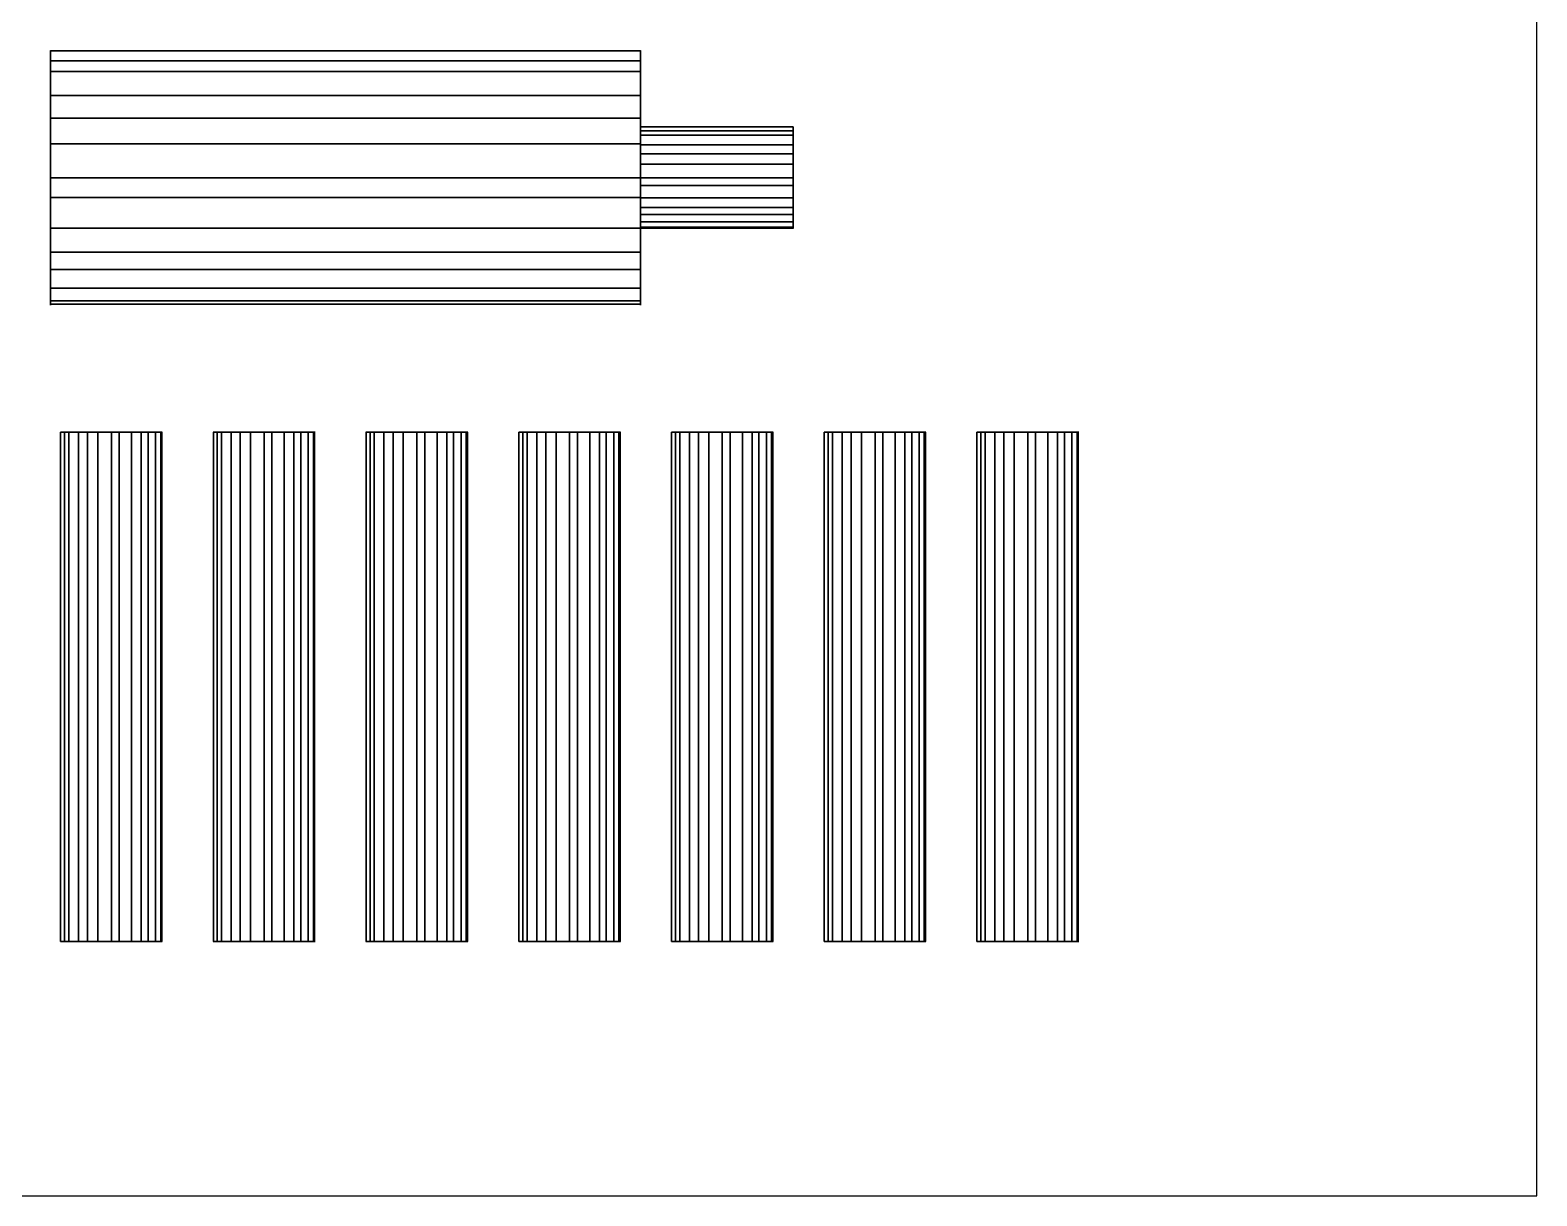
# Model space of a CAD drawing. Header units: millimetres. Extents: x 0 to 25, y -20 to 0.
# Drawn here: x 10.2 to 25, y -20 to -8.55 of the extents above; entities that cross this region are included whole.
import ezdxf

# ---------------------------------------------------------------- set-up
doc = ezdxf.new("R2010")
doc.units = ezdxf.units.MM

msp = doc.modelspace()

# ---------------------------------------------------------------- linework, layer by layer
at = {"extrusion": (-1, 2e-16, -2e-16)}
for centre, radius in [((10, 1.25, -10.403), 1.25), ((10, 1.25, -16.197), 1.25), ((10, 1.25, -16.197), 0.5), ((10, 1.25, -17.697), 0.5)]:
    msp.add_circle(centre, radius, dxfattribs=at)
at = {"extrusion": (0, -1, -2e-16)}
for centre in [(11, 0.5, 12.5), (12.5, 0.5, 12.5), (14, 0.5, 12.5), (15.5, 0.5, 12.5), (17, 0.5, 12.5), (18.5, 0.5, 12.5), (20, 0.5, 12.5), (11, 0.5, 17.5), (12.5, 0.5, 17.5), (14, 0.5, 17.5), (15.5, 0.5, 17.5), (17, 0.5, 17.5), (18.5, 0.5, 17.5), (20, 0.5, 17.5)]:
    msp.add_circle(centre, 0.5, dxfattribs=at)
for points in [[(25, -20), (25, 0), (0, 0), (0, -20)], [(10.403, -10, 2.5), (10.403, -8.75, 1.25), (10.403, -10), (10.403, -11.25, 1.25)], [(10.403, -10, 2.5), (10.403, -8.75, 1.25), (10.403, -8.787, 1.552), (10.403, -9.698, 2.463)], [(10.403, -9.698, 2.463), (10.403, -10, 2.5), (10.403, -8.75, 1.25), (10.403, -8.787, 1.552)], [(10.403, -9.698, 0.037), (10.403, -8.787, 0.948), (10.403, -8.75, 1.25), (10.403, -10)], [(10.403, -8.787, 0.948), (10.403, -8.75, 1.25), (10.403, -10), (10.403, -9.698, 0.037)], [(10.403, -8.85, 0.76), (10.403, -8.753, 1.343), (16.197, -8.753, 1.343), (16.197, -8.85, 0.76)], [(10.403, -8.753, 1.343), (10.403, -8.955, 1.936), (16.197, -8.955, 1.936), (16.197, -8.753, 1.343)], [(10.403, -9.698, 2.463), (10.403, -8.787, 1.552), (10.403, -9.011, 2.014), (10.403, -9.236, 2.239)], [(10.403, -9.236, 0.261), (10.403, -9.011, 0.486), (10.403, -8.787, 0.948), (10.403, -9.698, 0.037)], [(10.403, -9.192, 0.297), (10.403, -8.85, 0.76), (16.197, -8.85, 0.76), (16.197, -9.192, 0.297)], [(16.197, -10, 2.5), (16.197, -8.75, 1.25), (16.197, -10), (16.197, -11.25, 1.25)], [(16.197, -10, 2.5), (16.197, -8.75, 1.25), (16.197, -8.787, 1.552), (16.197, -9.698, 2.463)], [(16.197, -9.698, 2.463), (16.197, -10, 2.5), (16.197, -8.75, 1.25), (16.197, -8.787, 1.552)], [(16.197, -9.698, 0.037), (16.197, -8.787, 0.948), (16.197, -8.75, 1.25), (16.197, -10)], [(16.197, -8.787, 0.948), (16.197, -8.75, 1.25), (16.197, -10), (16.197, -9.698, 0.037)], [(16.197, -9.698, 2.463), (16.197, -8.787, 1.552), (16.197, -9.011, 2.014), (16.197, -9.236, 2.239)], [(16.197, -9.236, 0.261), (16.197, -9.011, 0.486), (16.197, -8.787, 0.948), (16.197, -9.698, 0.037)], [(10.403, -8.955, 1.936), (10.403, -9.415, 2.355), (16.197, -9.415, 2.355), (16.197, -8.955, 1.936)], [(10.403, -9.668, 0.045), (10.403, -9.192, 0.297), (16.197, -9.192, 0.297), (16.197, -9.668, 0.045)], [(10.403, -9.415, 2.355), (10.403, -10, 2.5), (16.197, -10, 2.5), (16.197, -9.415, 2.355)], [(16.197, -10, 1.75), (16.197, -9.5, 1.25), (16.197, -10, 0.75), (16.197, -10.5, 1.25)], [(16.197, -10, 1.75), (16.197, -9.5, 1.25), (16.197, -9.515, 1.371), (16.197, -9.879, 1.735)], [(16.197, -9.879, 1.735), (16.197, -10, 1.75), (16.197, -9.5, 1.25), (16.197, -9.515, 1.371)], [(16.197, -9.879, 0.765), (16.197, -9.515, 1.129), (16.197, -9.5, 1.25), (16.197, -10, 0.75)], [(16.197, -9.515, 1.129), (16.197, -9.5, 1.25), (16.197, -10, 0.75), (16.197, -9.879, 0.765)], [(16.197, -9.54, 1.054), (16.197, -9.501, 1.287), (17.697, -9.501, 1.287), (17.697, -9.54, 1.054)], [(16.197, -9.501, 1.287), (16.197, -9.582, 1.524), (17.697, -9.582, 1.524), (17.697, -9.501, 1.287)], [(16.197, -9.879, 1.735), (16.197, -9.515, 1.371), (16.197, -9.604, 1.556), (16.197, -9.694, 1.646)], [(16.197, -9.694, 0.854), (16.197, -9.604, 0.944), (16.197, -9.515, 1.129), (16.197, -9.879, 0.765)], [(16.197, -9.677, 0.869), (16.197, -9.54, 1.054), (17.697, -9.54, 1.054), (17.697, -9.677, 0.869)], [(16.197, -9.582, 1.524), (16.197, -9.766, 1.692), (17.697, -9.766, 1.692), (17.697, -9.582, 1.524)], [(17.697, -10, 1.75), (17.697, -9.5, 1.25), (17.697, -10, 0.75), (17.697, -10.5, 1.25)], [(17.697, -10, 1.75), (17.697, -9.5, 1.25), (17.697, -9.515, 1.371), (17.697, -9.879, 1.735)], [(17.697, -9.879, 1.735), (17.697, -10, 1.75), (17.697, -9.5, 1.25), (17.697, -9.515, 1.371)], [(17.697, -9.879, 0.765), (17.697, -9.515, 1.129), (17.697, -9.5, 1.25), (17.697, -10, 0.75)], [(17.697, -9.515, 1.129), (17.697, -9.5, 1.25), (17.697, -10, 0.75), (17.697, -9.879, 0.765)], [(17.697, -9.879, 1.735), (17.697, -9.515, 1.371), (17.697, -9.604, 1.556), (17.697, -9.694, 1.646)], [(17.697, -9.694, 0.854), (17.697, -9.604, 0.944), (17.697, -9.515, 1.129), (17.697, -9.879, 0.765)], [(10.403, -10.193, 0.015), (10.403, -9.668, 0.045), (16.197, -9.668, 0.045), (16.197, -10.193, 0.015)], [(16.197, -9.867, 0.768), (16.197, -9.677, 0.869), (17.697, -9.677, 0.869), (17.697, -9.867, 0.768)], [(16.197, -9.766, 1.692), (16.197, -10, 1.75), (17.697, -10, 1.75), (17.697, -9.766, 1.692)], [(16.197, -10.077, 0.756), (16.197, -9.867, 0.768), (17.697, -9.867, 0.768), (17.697, -10.077, 0.756)], [(10.403, -10.494, 2.398), (16.197, -10.494, 2.398), (16.197, -10, 2.5), (10.403, -10, 2.5)], [(10.403, -11.213, 0.948), (10.403, -10.302, 0.037), (10.403, -10), (10.403, -11.25, 1.25)], [(10.403, -10.302, 0.037), (10.403, -10), (10.403, -11.25, 1.25), (10.403, -11.213, 0.948)], [(10.403, -11.25, 1.25), (10.403, -10, 2.5), (10.403, -10.302, 2.463), (10.403, -11.213, 1.552)], [(10.403, -11.213, 1.552), (10.403, -11.25, 1.25), (10.403, -10, 2.5), (10.403, -10.302, 2.463)], [(16.197, -10.198, 1.709), (17.697, -10.198, 1.709), (17.697, -10, 1.75), (16.197, -10, 1.75)], [(16.197, -10.485, 1.129), (16.197, -10.121, 0.765), (16.197, -10, 0.75), (16.197, -10.5, 1.25)], [(16.197, -10.121, 0.765), (16.197, -10, 0.75), (16.197, -10.5, 1.25), (16.197, -10.485, 1.129)], [(16.197, -10.5, 1.25), (16.197, -10, 1.75), (16.197, -10.121, 1.735), (16.197, -10.485, 1.371)], [(16.197, -10.485, 1.371), (16.197, -10.5, 1.25), (16.197, -10, 1.75), (16.197, -10.121, 1.735)], [(16.197, -11.213, 0.948), (16.197, -10.302, 0.037), (16.197, -10), (16.197, -11.25, 1.25)], [(16.197, -10.302, 0.037), (16.197, -10), (16.197, -11.25, 1.25), (16.197, -11.213, 0.948)], [(16.197, -11.25, 1.25), (16.197, -10, 2.5), (16.197, -10.302, 2.463), (16.197, -11.213, 1.552)], [(16.197, -11.213, 1.552), (16.197, -11.25, 1.25), (16.197, -10, 2.5), (16.197, -10.302, 2.463)], [(17.697, -10.485, 1.129), (17.697, -10.121, 0.765), (17.697, -10, 0.75), (17.697, -10.5, 1.25)], [(17.697, -10.121, 0.765), (17.697, -10, 0.75), (17.697, -10.5, 1.25), (17.697, -10.485, 1.129)], [(17.697, -10.5, 1.25), (17.697, -10, 1.75), (17.697, -10.121, 1.735), (17.697, -10.485, 1.371)], [(17.697, -10.485, 1.371), (17.697, -10.5, 1.25), (17.697, -10, 1.75), (17.697, -10.121, 1.735)], [(10.403, -10.732, 0.237), (10.403, -10.193, 0.015), (16.197, -10.193, 0.015), (16.197, -10.732, 0.237)], [(16.197, -10.293, 0.845), (16.197, -10.077, 0.756), (17.697, -10.077, 0.756), (17.697, -10.293, 0.845)], [(16.197, -10.396, 0.944), (16.197, -10.306, 0.854), (16.197, -10.121, 0.765), (16.197, -10.485, 1.129)], [(16.197, -10.485, 1.371), (16.197, -10.121, 1.735), (16.197, -10.306, 1.646), (16.197, -10.396, 1.556)], [(16.197, -10.36, 1.597), (17.697, -10.36, 1.597), (17.697, -10.198, 1.709), (16.197, -10.198, 1.709)], [(17.697, -10.396, 0.944), (17.697, -10.306, 0.854), (17.697, -10.121, 0.765), (17.697, -10.485, 1.129)], [(17.697, -10.485, 1.371), (17.697, -10.121, 1.735), (17.697, -10.306, 1.646), (17.697, -10.396, 1.556)], [(10.403, -10.989, 0.486), (10.403, -10.764, 0.261), (10.403, -10.302, 0.037), (10.403, -11.213, 0.948)], [(10.403, -11.213, 1.552), (10.403, -10.302, 2.463), (10.403, -10.764, 2.239), (10.403, -10.989, 2.014)], [(16.197, -10.434, 1.002), (16.197, -10.293, 0.845), (17.697, -10.293, 0.845), (17.697, -10.434, 1.002)], [(16.197, -10.989, 0.486), (16.197, -10.764, 0.261), (16.197, -10.302, 0.037), (16.197, -11.213, 0.948)], [(16.197, -11.213, 1.552), (16.197, -10.302, 2.463), (16.197, -10.764, 2.239), (16.197, -10.989, 2.014)], [(10.403, -10.9, 2.117), (16.197, -10.9, 2.117), (16.197, -10.494, 2.398), (10.403, -10.494, 2.398)], [(16.197, -10.36, 1.597), (16.197, -10.484, 1.377), (17.697, -10.484, 1.377), (17.697, -10.36, 1.597)], [(16.197, -10.496, 1.191), (16.197, -10.434, 1.002), (17.697, -10.434, 1.002), (17.697, -10.496, 1.191)], [(16.197, -10.484, 1.377), (16.197, -10.496, 1.191), (17.697, -10.496, 1.191), (17.697, -10.484, 1.377)], [(10.403, -11.086, 0.631), (10.403, -10.732, 0.237), (16.197, -10.732, 0.237), (16.197, -11.086, 0.631)], [(10.403, -10.9, 2.117), (10.403, -11.209, 1.568), (16.197, -11.209, 1.568), (16.197, -10.9, 2.117)], [(10.403, -11.241, 1.101), (10.403, -11.086, 0.631), (16.197, -11.086, 0.631), (16.197, -11.241, 1.101)], [(10.403, -11.209, 1.568), (10.403, -11.241, 1.101), (16.197, -11.241, 1.101), (16.197, -11.209, 1.568)], [(11, -12.5, 1), (10.5, -12.5, 0.5), (11, -12.5), (11.5, -12.5, 0.5)], [(11, -12.5, 1), (10.5, -12.5, 0.5), (10.515, -12.5, 0.621), (10.879, -12.5, 0.985)], [(10.879, -12.5, 0.985), (11, -12.5, 1), (10.5, -12.5, 0.5), (10.515, -12.5, 0.621)], [(10.879, -12.5, 0.015), (10.515, -12.5, 0.379), (10.5, -12.5, 0.5), (11, -12.5)], [(10.515, -12.5, 0.379), (10.5, -12.5, 0.5), (11, -12.5), (10.879, -12.5, 0.015)], [(10.54, -17.5, 0.304), (10.501, -17.5, 0.537), (10.501, -12.5, 0.537), (10.54, -12.5, 0.304)], [(10.501, -17.5, 0.537), (10.582, -17.5, 0.774), (10.582, -12.5, 0.774), (10.501, -12.5, 0.537)], [(10.879, -12.5, 0.985), (10.515, -12.5, 0.621), (10.604, -12.5, 0.806), (10.694, -12.5, 0.896)], [(10.694, -12.5, 0.104), (10.604, -12.5, 0.194), (10.515, -12.5, 0.379), (10.879, -12.5, 0.015)], [(10.677, -17.5, 0.119), (10.54, -17.5, 0.304), (10.54, -12.5, 0.304), (10.677, -12.5, 0.119)], [(10.582, -17.5, 0.774), (10.766, -17.5, 0.942), (10.766, -12.5, 0.942), (10.582, -12.5, 0.774)], [(10.867, -17.5, 0.018), (10.677, -17.5, 0.119), (10.677, -12.5, 0.119), (10.867, -12.5, 0.018)], [(10.766, -17.5, 0.942), (11, -17.5, 1), (11, -12.5, 1), (10.766, -12.5, 0.942)], [(11.077, -17.5, 0.006), (10.867, -17.5, 0.018), (10.867, -12.5, 0.018), (11.077, -12.5, 0.006)], [(11.198, -17.5, 0.959), (11.198, -12.5, 0.959), (11, -12.5, 1), (11, -17.5, 1)], [(11.485, -12.5, 0.379), (11.121, -12.5, 0.015), (11, -12.5), (11.5, -12.5, 0.5)], [(11.121, -12.5, 0.015), (11, -12.5), (11.5, -12.5, 0.5), (11.485, -12.5, 0.379)], [(11.5, -12.5, 0.5), (11, -12.5, 1), (11.121, -12.5, 0.985), (11.485, -12.5, 0.621)], [(11.485, -12.5, 0.621), (11.5, -12.5, 0.5), (11, -12.5, 1), (11.121, -12.5, 0.985)], [(11.293, -17.5, 0.095), (11.077, -17.5, 0.006), (11.077, -12.5, 0.006), (11.293, -12.5, 0.095)], [(11.396, -12.5, 0.194), (11.306, -12.5, 0.104), (11.121, -12.5, 0.015), (11.485, -12.5, 0.379)], [(11.485, -12.5, 0.621), (11.121, -12.5, 0.985), (11.306, -12.5, 0.896), (11.396, -12.5, 0.806)], [(11.36, -17.5, 0.847), (11.36, -12.5, 0.847), (11.198, -12.5, 0.959), (11.198, -17.5, 0.959)], [(11.434, -17.5, 0.252), (11.293, -17.5, 0.095), (11.293, -12.5, 0.095), (11.434, -12.5, 0.252)], [(11.36, -17.5, 0.847), (11.484, -17.5, 0.627), (11.484, -12.5, 0.627), (11.36, -12.5, 0.847)], [(11.496, -17.5, 0.441), (11.434, -17.5, 0.252), (11.434, -12.5, 0.252), (11.496, -12.5, 0.441)], [(11.484, -17.5, 0.627), (11.496, -17.5, 0.441), (11.496, -12.5, 0.441), (11.484, -12.5, 0.627)], [(12.5, -12.5, 1), (12, -12.5, 0.5), (12.5, -12.5), (13, -12.5, 0.5)], [(12.5, -12.5, 1), (12, -12.5, 0.5), (12.015, -12.5, 0.621), (12.379, -12.5, 0.985)], [(12.379, -12.5, 0.985), (12.5, -12.5, 1), (12, -12.5, 0.5), (12.015, -12.5, 0.621)], [(12.379, -12.5, 0.015), (12.015, -12.5, 0.379), (12, -12.5, 0.5), (12.5, -12.5)], [(12.015, -12.5, 0.379), (12, -12.5, 0.5), (12.5, -12.5), (12.379, -12.5, 0.015)], [(12.04, -17.5, 0.304), (12.001, -17.5, 0.537), (12.001, -12.5, 0.537), (12.04, -12.5, 0.304)], [(12.001, -17.5, 0.537), (12.082, -17.5, 0.774), (12.082, -12.5, 0.774), (12.001, -12.5, 0.537)], [(12.379, -12.5, 0.985), (12.015, -12.5, 0.621), (12.104, -12.5, 0.806), (12.194, -12.5, 0.896)], [(12.194, -12.5, 0.104), (12.104, -12.5, 0.194), (12.015, -12.5, 0.379), (12.379, -12.5, 0.015)], [(12.177, -17.5, 0.119), (12.04, -17.5, 0.304), (12.04, -12.5, 0.304), (12.177, -12.5, 0.119)], [(12.082, -17.5, 0.774), (12.266, -17.5, 0.942), (12.266, -12.5, 0.942), (12.082, -12.5, 0.774)], [(12.367, -17.5, 0.018), (12.177, -17.5, 0.119), (12.177, -12.5, 0.119), (12.367, -12.5, 0.018)], [(12.266, -17.5, 0.942), (12.5, -17.5, 1), (12.5, -12.5, 1), (12.266, -12.5, 0.942)], [(12.577, -17.5, 0.006), (12.367, -17.5, 0.018), (12.367, -12.5, 0.018), (12.577, -12.5, 0.006)], [(12.698, -17.5, 0.959), (12.698, -12.5, 0.959), (12.5, -12.5, 1), (12.5, -17.5, 1)], [(12.985, -12.5, 0.379), (12.621, -12.5, 0.015), (12.5, -12.5), (13, -12.5, 0.5)], [(12.621, -12.5, 0.015), (12.5, -12.5), (13, -12.5, 0.5), (12.985, -12.5, 0.379)], [(13, -12.5, 0.5), (12.5, -12.5, 1), (12.621, -12.5, 0.985), (12.985, -12.5, 0.621)], [(12.985, -12.5, 0.621), (13, -12.5, 0.5), (12.5, -12.5, 1), (12.621, -12.5, 0.985)], [(12.793, -17.5, 0.095), (12.577, -17.5, 0.006), (12.577, -12.5, 0.006), (12.793, -12.5, 0.095)], [(12.896, -12.5, 0.194), (12.806, -12.5, 0.104), (12.621, -12.5, 0.015), (12.985, -12.5, 0.379)], [(12.985, -12.5, 0.621), (12.621, -12.5, 0.985), (12.806, -12.5, 0.896), (12.896, -12.5, 0.806)], [(12.86, -17.5, 0.847), (12.86, -12.5, 0.847), (12.698, -12.5, 0.959), (12.698, -17.5, 0.959)], [(12.934, -17.5, 0.252), (12.793, -17.5, 0.095), (12.793, -12.5, 0.095), (12.934, -12.5, 0.252)], [(12.86, -17.5, 0.847), (12.984, -17.5, 0.627), (12.984, -12.5, 0.627), (12.86, -12.5, 0.847)], [(12.996, -17.5, 0.441), (12.934, -17.5, 0.252), (12.934, -12.5, 0.252), (12.996, -12.5, 0.441)], [(12.984, -17.5, 0.627), (12.996, -17.5, 0.441), (12.996, -12.5, 0.441), (12.984, -12.5, 0.627)], [(14, -12.5, 1), (13.5, -12.5, 0.5), (14, -12.5), (14.5, -12.5, 0.5)], [(14, -12.5, 1), (13.5, -12.5, 0.5), (13.515, -12.5, 0.621), (13.879, -12.5, 0.985)], [(13.879, -12.5, 0.985), (14, -12.5, 1), (13.5, -12.5, 0.5), (13.515, -12.5, 0.621)], [(13.879, -12.5, 0.015), (13.515, -12.5, 0.379), (13.5, -12.5, 0.5), (14, -12.5)], [(13.515, -12.5, 0.379), (13.5, -12.5, 0.5), (14, -12.5), (13.879, -12.5, 0.015)], [(13.54, -17.5, 0.304), (13.501, -17.5, 0.537), (13.501, -12.5, 0.537), (13.54, -12.5, 0.304)], [(13.501, -17.5, 0.537), (13.582, -17.5, 0.774), (13.582, -12.5, 0.774), (13.501, -12.5, 0.537)], [(13.879, -12.5, 0.985), (13.515, -12.5, 0.621), (13.604, -12.5, 0.806), (13.694, -12.5, 0.896)], [(13.694, -12.5, 0.104), (13.604, -12.5, 0.194), (13.515, -12.5, 0.379), (13.879, -12.5, 0.015)], [(13.677, -17.5, 0.119), (13.54, -17.5, 0.304), (13.54, -12.5, 0.304), (13.677, -12.5, 0.119)], [(13.582, -17.5, 0.774), (13.766, -17.5, 0.942), (13.766, -12.5, 0.942), (13.582, -12.5, 0.774)], [(13.867, -17.5, 0.018), (13.677, -17.5, 0.119), (13.677, -12.5, 0.119), (13.867, -12.5, 0.018)], [(13.766, -17.5, 0.942), (14, -17.5, 1), (14, -12.5, 1), (13.766, -12.5, 0.942)], [(14.077, -17.5, 0.006), (13.867, -17.5, 0.018), (13.867, -12.5, 0.018), (14.077, -12.5, 0.006)], [(14.198, -17.5, 0.959), (14.198, -12.5, 0.959), (14, -12.5, 1), (14, -17.5, 1)], [(14.485, -12.5, 0.379), (14.121, -12.5, 0.015), (14, -12.5), (14.5, -12.5, 0.5)], [(14.121, -12.5, 0.015), (14, -12.5), (14.5, -12.5, 0.5), (14.485, -12.5, 0.379)], [(14.5, -12.5, 0.5), (14, -12.5, 1), (14.121, -12.5, 0.985), (14.485, -12.5, 0.621)], [(14.485, -12.5, 0.621), (14.5, -12.5, 0.5), (14, -12.5, 1), (14.121, -12.5, 0.985)], [(14.293, -17.5, 0.095), (14.077, -17.5, 0.006), (14.077, -12.5, 0.006), (14.293, -12.5, 0.095)], [(14.396, -12.5, 0.194), (14.306, -12.5, 0.104), (14.121, -12.5, 0.015), (14.485, -12.5, 0.379)], [(14.485, -12.5, 0.621), (14.121, -12.5, 0.985), (14.306, -12.5, 0.896), (14.396, -12.5, 0.806)], [(14.36, -17.5, 0.847), (14.36, -12.5, 0.847), (14.198, -12.5, 0.959), (14.198, -17.5, 0.959)], [(14.434, -17.5, 0.252), (14.293, -17.5, 0.095), (14.293, -12.5, 0.095), (14.434, -12.5, 0.252)], [(14.36, -17.5, 0.847), (14.484, -17.5, 0.627), (14.484, -12.5, 0.627), (14.36, -12.5, 0.847)], [(14.496, -17.5, 0.441), (14.434, -17.5, 0.252), (14.434, -12.5, 0.252), (14.496, -12.5, 0.441)], [(14.484, -17.5, 0.627), (14.496, -17.5, 0.441), (14.496, -12.5, 0.441), (14.484, -12.5, 0.627)], [(15.5, -12.5, 1), (15, -12.5, 0.5), (15.5, -12.5), (16, -12.5, 0.5)], [(15.5, -12.5, 1), (15, -12.5, 0.5), (15.015, -12.5, 0.621), (15.379, -12.5, 0.985)], [(15.379, -12.5, 0.985), (15.5, -12.5, 1), (15, -12.5, 0.5), (15.015, -12.5, 0.621)], [(15.379, -12.5, 0.015), (15.015, -12.5, 0.379), (15, -12.5, 0.5), (15.5, -12.5)], [(15.015, -12.5, 0.379), (15, -12.5, 0.5), (15.5, -12.5), (15.379, -12.5, 0.015)], [(15.04, -17.5, 0.304), (15.001, -17.5, 0.537), (15.001, -12.5, 0.537), (15.04, -12.5, 0.304)], [(15.001, -17.5, 0.537), (15.082, -17.5, 0.774), (15.082, -12.5, 0.774), (15.001, -12.5, 0.537)], [(15.379, -12.5, 0.985), (15.015, -12.5, 0.621), (15.104, -12.5, 0.806), (15.194, -12.5, 0.896)], [(15.194, -12.5, 0.104), (15.104, -12.5, 0.194), (15.015, -12.5, 0.379), (15.379, -12.5, 0.015)], [(15.177, -17.5, 0.119), (15.04, -17.5, 0.304), (15.04, -12.5, 0.304), (15.177, -12.5, 0.119)], [(15.082, -17.5, 0.774), (15.266, -17.5, 0.942), (15.266, -12.5, 0.942), (15.082, -12.5, 0.774)], [(15.367, -17.5, 0.018), (15.177, -17.5, 0.119), (15.177, -12.5, 0.119), (15.367, -12.5, 0.018)], [(15.266, -17.5, 0.942), (15.5, -17.5, 1), (15.5, -12.5, 1), (15.266, -12.5, 0.942)], [(15.577, -17.5, 0.006), (15.367, -17.5, 0.018), (15.367, -12.5, 0.018), (15.577, -12.5, 0.006)], [(15.698, -17.5, 0.959), (15.698, -12.5, 0.959), (15.5, -12.5, 1), (15.5, -17.5, 1)], [(15.985, -12.5, 0.379), (15.621, -12.5, 0.015), (15.5, -12.5), (16, -12.5, 0.5)], [(15.621, -12.5, 0.015), (15.5, -12.5), (16, -12.5, 0.5), (15.985, -12.5, 0.379)], [(16, -12.5, 0.5), (15.5, -12.5, 1), (15.621, -12.5, 0.985), (15.985, -12.5, 0.621)], [(15.985, -12.5, 0.621), (16, -12.5, 0.5), (15.5, -12.5, 1), (15.621, -12.5, 0.985)], [(15.793, -17.5, 0.095), (15.577, -17.5, 0.006), (15.577, -12.5, 0.006), (15.793, -12.5, 0.095)], [(15.896, -12.5, 0.194), (15.806, -12.5, 0.104), (15.621, -12.5, 0.015), (15.985, -12.5, 0.379)], [(15.985, -12.5, 0.621), (15.621, -12.5, 0.985), (15.806, -12.5, 0.896), (15.896, -12.5, 0.806)], [(15.86, -17.5, 0.847), (15.86, -12.5, 0.847), (15.698, -12.5, 0.959), (15.698, -17.5, 0.959)], [(15.934, -17.5, 0.252), (15.793, -17.5, 0.095), (15.793, -12.5, 0.095), (15.934, -12.5, 0.252)], [(15.86, -17.5, 0.847), (15.984, -17.5, 0.627), (15.984, -12.5, 0.627), (15.86, -12.5, 0.847)], [(15.996, -17.5, 0.441), (15.934, -17.5, 0.252), (15.934, -12.5, 0.252), (15.996, -12.5, 0.441)], [(15.984, -17.5, 0.627), (15.996, -17.5, 0.441), (15.996, -12.5, 0.441), (15.984, -12.5, 0.627)], [(17, -12.5, 1), (16.5, -12.5, 0.5), (17, -12.5), (17.5, -12.5, 0.5)], [(17, -12.5, 1), (16.5, -12.5, 0.5), (16.515, -12.5, 0.621), (16.879, -12.5, 0.985)], [(16.879, -12.5, 0.985), (17, -12.5, 1), (16.5, -12.5, 0.5), (16.515, -12.5, 0.621)], [(16.879, -12.5, 0.015), (16.515, -12.5, 0.379), (16.5, -12.5, 0.5), (17, -12.5)], [(16.515, -12.5, 0.379), (16.5, -12.5, 0.5), (17, -12.5), (16.879, -12.5, 0.015)], [(16.54, -17.5, 0.304), (16.501, -17.5, 0.537), (16.501, -12.5, 0.537), (16.54, -12.5, 0.304)], [(16.501, -17.5, 0.537), (16.582, -17.5, 0.774), (16.582, -12.5, 0.774), (16.501, -12.5, 0.537)], [(16.879, -12.5, 0.985), (16.515, -12.5, 0.621), (16.604, -12.5, 0.806), (16.694, -12.5, 0.896)], [(16.694, -12.5, 0.104), (16.604, -12.5, 0.194), (16.515, -12.5, 0.379), (16.879, -12.5, 0.015)], [(16.677, -17.5, 0.119), (16.54, -17.5, 0.304), (16.54, -12.5, 0.304), (16.677, -12.5, 0.119)], [(16.582, -17.5, 0.774), (16.766, -17.5, 0.942), (16.766, -12.5, 0.942), (16.582, -12.5, 0.774)], [(16.867, -17.5, 0.018), (16.677, -17.5, 0.119), (16.677, -12.5, 0.119), (16.867, -12.5, 0.018)], [(16.766, -17.5, 0.942), (17, -17.5, 1), (17, -12.5, 1), (16.766, -12.5, 0.942)], [(17.077, -17.5, 0.006), (16.867, -17.5, 0.018), (16.867, -12.5, 0.018), (17.077, -12.5, 0.006)], [(17.198, -17.5, 0.959), (17.198, -12.5, 0.959), (17, -12.5, 1), (17, -17.5, 1)], [(17.485, -12.5, 0.379), (17.121, -12.5, 0.015), (17, -12.5), (17.5, -12.5, 0.5)], [(17.121, -12.5, 0.015), (17, -12.5), (17.5, -12.5, 0.5), (17.485, -12.5, 0.379)], [(17.5, -12.5, 0.5), (17, -12.5, 1), (17.121, -12.5, 0.985), (17.485, -12.5, 0.621)], [(17.485, -12.5, 0.621), (17.5, -12.5, 0.5), (17, -12.5, 1), (17.121, -12.5, 0.985)], [(17.293, -17.5, 0.095), (17.077, -17.5, 0.006), (17.077, -12.5, 0.006), (17.293, -12.5, 0.095)], [(17.396, -12.5, 0.194), (17.306, -12.5, 0.104), (17.121, -12.5, 0.015), (17.485, -12.5, 0.379)], [(17.485, -12.5, 0.621), (17.121, -12.5, 0.985), (17.306, -12.5, 0.896), (17.396, -12.5, 0.806)], [(17.36, -17.5, 0.847), (17.36, -12.5, 0.847), (17.198, -12.5, 0.959), (17.198, -17.5, 0.959)], [(17.434, -17.5, 0.252), (17.293, -17.5, 0.095), (17.293, -12.5, 0.095), (17.434, -12.5, 0.252)], [(17.36, -17.5, 0.847), (17.484, -17.5, 0.627), (17.484, -12.5, 0.627), (17.36, -12.5, 0.847)], [(17.496, -17.5, 0.441), (17.434, -17.5, 0.252), (17.434, -12.5, 0.252), (17.496, -12.5, 0.441)], [(17.484, -17.5, 0.627), (17.496, -17.5, 0.441), (17.496, -12.5, 0.441), (17.484, -12.5, 0.627)], [(18.5, -12.5, 1), (18, -12.5, 0.5), (18.5, -12.5), (19, -12.5, 0.5)], [(18.5, -12.5, 1), (18, -12.5, 0.5), (18.015, -12.5, 0.621), (18.379, -12.5, 0.985)], [(18.379, -12.5, 0.985), (18.5, -12.5, 1), (18, -12.5, 0.5), (18.015, -12.5, 0.621)], [(18.379, -12.5, 0.015), (18.015, -12.5, 0.379), (18, -12.5, 0.5), (18.5, -12.5)], [(18.015, -12.5, 0.379), (18, -12.5, 0.5), (18.5, -12.5), (18.379, -12.5, 0.015)], [(18.04, -17.5, 0.304), (18.001, -17.5, 0.537), (18.001, -12.5, 0.537), (18.04, -12.5, 0.304)], [(18.001, -17.5, 0.537), (18.082, -17.5, 0.774), (18.082, -12.5, 0.774), (18.001, -12.5, 0.537)], [(18.379, -12.5, 0.985), (18.015, -12.5, 0.621), (18.104, -12.5, 0.806), (18.194, -12.5, 0.896)], [(18.194, -12.5, 0.104), (18.104, -12.5, 0.194), (18.015, -12.5, 0.379), (18.379, -12.5, 0.015)], [(18.177, -17.5, 0.119), (18.04, -17.5, 0.304), (18.04, -12.5, 0.304), (18.177, -12.5, 0.119)], [(18.082, -17.5, 0.774), (18.266, -17.5, 0.942), (18.266, -12.5, 0.942), (18.082, -12.5, 0.774)], [(18.367, -17.5, 0.018), (18.177, -17.5, 0.119), (18.177, -12.5, 0.119), (18.367, -12.5, 0.018)], [(18.266, -17.5, 0.942), (18.5, -17.5, 1), (18.5, -12.5, 1), (18.266, -12.5, 0.942)], [(18.577, -17.5, 0.006), (18.367, -17.5, 0.018), (18.367, -12.5, 0.018), (18.577, -12.5, 0.006)], [(18.698, -17.5, 0.959), (18.698, -12.5, 0.959), (18.5, -12.5, 1), (18.5, -17.5, 1)], [(18.985, -12.5, 0.379), (18.621, -12.5, 0.015), (18.5, -12.5), (19, -12.5, 0.5)], [(18.621, -12.5, 0.015), (18.5, -12.5), (19, -12.5, 0.5), (18.985, -12.5, 0.379)], [(19, -12.5, 0.5), (18.5, -12.5, 1), (18.621, -12.5, 0.985), (18.985, -12.5, 0.621)], [(18.985, -12.5, 0.621), (19, -12.5, 0.5), (18.5, -12.5, 1), (18.621, -12.5, 0.985)], [(18.793, -17.5, 0.095), (18.577, -17.5, 0.006), (18.577, -12.5, 0.006), (18.793, -12.5, 0.095)], [(18.896, -12.5, 0.194), (18.806, -12.5, 0.104), (18.621, -12.5, 0.015), (18.985, -12.5, 0.379)], [(18.985, -12.5, 0.621), (18.621, -12.5, 0.985), (18.806, -12.5, 0.896), (18.896, -12.5, 0.806)], [(18.86, -17.5, 0.847), (18.86, -12.5, 0.847), (18.698, -12.5, 0.959), (18.698, -17.5, 0.959)], [(18.934, -17.5, 0.252), (18.793, -17.5, 0.095), (18.793, -12.5, 0.095), (18.934, -12.5, 0.252)], [(18.86, -17.5, 0.847), (18.984, -17.5, 0.627), (18.984, -12.5, 0.627), (18.86, -12.5, 0.847)], [(18.996, -17.5, 0.441), (18.934, -17.5, 0.252), (18.934, -12.5, 0.252), (18.996, -12.5, 0.441)], [(18.984, -17.5, 0.627), (18.996, -17.5, 0.441), (18.996, -12.5, 0.441), (18.984, -12.5, 0.627)], [(20, -12.5, 1), (19.5, -12.5, 0.5), (20, -12.5), (20.5, -12.5, 0.5)], [(20, -12.5, 1), (19.5, -12.5, 0.5), (19.515, -12.5, 0.621), (19.879, -12.5, 0.985)], [(19.879, -12.5, 0.985), (20, -12.5, 1), (19.5, -12.5, 0.5), (19.515, -12.5, 0.621)], [(19.879, -12.5, 0.015), (19.515, -12.5, 0.379), (19.5, -12.5, 0.5), (20, -12.5)], [(19.515, -12.5, 0.379), (19.5, -12.5, 0.5), (20, -12.5), (19.879, -12.5, 0.015)], [(19.54, -17.5, 0.304), (19.501, -17.5, 0.537), (19.501, -12.5, 0.537), (19.54, -12.5, 0.304)], [(19.501, -17.5, 0.537), (19.582, -17.5, 0.774), (19.582, -12.5, 0.774), (19.501, -12.5, 0.537)], [(19.879, -12.5, 0.985), (19.515, -12.5, 0.621), (19.604, -12.5, 0.806), (19.694, -12.5, 0.896)], [(19.694, -12.5, 0.104), (19.604, -12.5, 0.194), (19.515, -12.5, 0.379), (19.879, -12.5, 0.015)], [(19.677, -17.5, 0.119), (19.54, -17.5, 0.304), (19.54, -12.5, 0.304), (19.677, -12.5, 0.119)], [(19.582, -17.5, 0.774), (19.766, -17.5, 0.942), (19.766, -12.5, 0.942), (19.582, -12.5, 0.774)], [(19.867, -17.5, 0.018), (19.677, -17.5, 0.119), (19.677, -12.5, 0.119), (19.867, -12.5, 0.018)], [(19.766, -17.5, 0.942), (20, -17.5, 1), (20, -12.5, 1), (19.766, -12.5, 0.942)], [(20.077, -17.5, 0.006), (19.867, -17.5, 0.018), (19.867, -12.5, 0.018), (20.077, -12.5, 0.006)], [(20.198, -17.5, 0.959), (20.198, -12.5, 0.959), (20, -12.5, 1), (20, -17.5, 1)], [(20.485, -12.5, 0.379), (20.121, -12.5, 0.015), (20, -12.5), (20.5, -12.5, 0.5)], [(20.121, -12.5, 0.015), (20, -12.5), (20.5, -12.5, 0.5), (20.485, -12.5, 0.379)], [(20.5, -12.5, 0.5), (20, -12.5, 1), (20.121, -12.5, 0.985), (20.485, -12.5, 0.621)], [(20.485, -12.5, 0.621), (20.5, -12.5, 0.5), (20, -12.5, 1), (20.121, -12.5, 0.985)], [(20.293, -17.5, 0.095), (20.077, -17.5, 0.006), (20.077, -12.5, 0.006), (20.293, -12.5, 0.095)], [(20.396, -12.5, 0.194), (20.306, -12.5, 0.104), (20.121, -12.5, 0.015), (20.485, -12.5, 0.379)], [(20.485, -12.5, 0.621), (20.121, -12.5, 0.985), (20.306, -12.5, 0.896), (20.396, -12.5, 0.806)], [(20.36, -17.5, 0.847), (20.36, -12.5, 0.847), (20.198, -12.5, 0.959), (20.198, -17.5, 0.959)], [(20.434, -17.5, 0.252), (20.293, -17.5, 0.095), (20.293, -12.5, 0.095), (20.434, -12.5, 0.252)], [(20.36, -17.5, 0.847), (20.484, -17.5, 0.627), (20.484, -12.5, 0.627), (20.36, -12.5, 0.847)], [(20.496, -17.5, 0.441), (20.434, -17.5, 0.252), (20.434, -12.5, 0.252), (20.496, -12.5, 0.441)], [(20.484, -17.5, 0.627), (20.496, -17.5, 0.441), (20.496, -12.5, 0.441), (20.484, -12.5, 0.627)], [(11, -17.5, 1), (10.5, -17.5, 0.5), (11, -17.5), (11.5, -17.5, 0.5)], [(11, -17.5, 1), (10.5, -17.5, 0.5), (10.515, -17.5, 0.621), (10.879, -17.5, 0.985)], [(10.879, -17.5, 0.985), (11, -17.5, 1), (10.5, -17.5, 0.5), (10.515, -17.5, 0.621)], [(10.879, -17.5, 0.015), (10.515, -17.5, 0.379), (10.5, -17.5, 0.5), (11, -17.5)], [(10.515, -17.5, 0.379), (10.5, -17.5, 0.5), (11, -17.5), (10.879, -17.5, 0.015)], [(10.879, -17.5, 0.985), (10.515, -17.5, 0.621), (10.604, -17.5, 0.806), (10.694, -17.5, 0.896)], [(10.694, -17.5, 0.104), (10.604, -17.5, 0.194), (10.515, -17.5, 0.379), (10.879, -17.5, 0.015)], [(11.485, -17.5, 0.379), (11.121, -17.5, 0.015), (11, -17.5), (11.5, -17.5, 0.5)], [(11.121, -17.5, 0.015), (11, -17.5), (11.5, -17.5, 0.5), (11.485, -17.5, 0.379)], [(11.5, -17.5, 0.5), (11, -17.5, 1), (11.121, -17.5, 0.985), (11.485, -17.5, 0.621)], [(11.485, -17.5, 0.621), (11.5, -17.5, 0.5), (11, -17.5, 1), (11.121, -17.5, 0.985)], [(11.396, -17.5, 0.194), (11.306, -17.5, 0.104), (11.121, -17.5, 0.015), (11.485, -17.5, 0.379)], [(11.485, -17.5, 0.621), (11.121, -17.5, 0.985), (11.306, -17.5, 0.896), (11.396, -17.5, 0.806)], [(12.5, -17.5, 1), (12, -17.5, 0.5), (12.5, -17.5), (13, -17.5, 0.5)], [(12.5, -17.5, 1), (12, -17.5, 0.5), (12.015, -17.5, 0.621), (12.379, -17.5, 0.985)], [(12.379, -17.5, 0.985), (12.5, -17.5, 1), (12, -17.5, 0.5), (12.015, -17.5, 0.621)], [(12.379, -17.5, 0.015), (12.015, -17.5, 0.379), (12, -17.5, 0.5), (12.5, -17.5)], [(12.015, -17.5, 0.379), (12, -17.5, 0.5), (12.5, -17.5), (12.379, -17.5, 0.015)], [(12.379, -17.5, 0.985), (12.015, -17.5, 0.621), (12.104, -17.5, 0.806), (12.194, -17.5, 0.896)], [(12.194, -17.5, 0.104), (12.104, -17.5, 0.194), (12.015, -17.5, 0.379), (12.379, -17.5, 0.015)], [(12.985, -17.5, 0.379), (12.621, -17.5, 0.015), (12.5, -17.5), (13, -17.5, 0.5)], [(12.621, -17.5, 0.015), (12.5, -17.5), (13, -17.5, 0.5), (12.985, -17.5, 0.379)], [(13, -17.5, 0.5), (12.5, -17.5, 1), (12.621, -17.5, 0.985), (12.985, -17.5, 0.621)], [(12.985, -17.5, 0.621), (13, -17.5, 0.5), (12.5, -17.5, 1), (12.621, -17.5, 0.985)], [(12.896, -17.5, 0.194), (12.806, -17.5, 0.104), (12.621, -17.5, 0.015), (12.985, -17.5, 0.379)], [(12.985, -17.5, 0.621), (12.621, -17.5, 0.985), (12.806, -17.5, 0.896), (12.896, -17.5, 0.806)], [(14, -17.5, 1), (13.5, -17.5, 0.5), (14, -17.5), (14.5, -17.5, 0.5)], [(14, -17.5, 1), (13.5, -17.5, 0.5), (13.515, -17.5, 0.621), (13.879, -17.5, 0.985)], [(13.879, -17.5, 0.985), (14, -17.5, 1), (13.5, -17.5, 0.5), (13.515, -17.5, 0.621)], [(13.879, -17.5, 0.015), (13.515, -17.5, 0.379), (13.5, -17.5, 0.5), (14, -17.5)], [(13.515, -17.5, 0.379), (13.5, -17.5, 0.5), (14, -17.5), (13.879, -17.5, 0.015)], [(13.879, -17.5, 0.985), (13.515, -17.5, 0.621), (13.604, -17.5, 0.806), (13.694, -17.5, 0.896)], [(13.694, -17.5, 0.104), (13.604, -17.5, 0.194), (13.515, -17.5, 0.379), (13.879, -17.5, 0.015)], [(14.485, -17.5, 0.379), (14.121, -17.5, 0.015), (14, -17.5), (14.5, -17.5, 0.5)], [(14.121, -17.5, 0.015), (14, -17.5), (14.5, -17.5, 0.5), (14.485, -17.5, 0.379)], [(14.5, -17.5, 0.5), (14, -17.5, 1), (14.121, -17.5, 0.985), (14.485, -17.5, 0.621)], [(14.485, -17.5, 0.621), (14.5, -17.5, 0.5), (14, -17.5, 1), (14.121, -17.5, 0.985)], [(14.396, -17.5, 0.194), (14.306, -17.5, 0.104), (14.121, -17.5, 0.015), (14.485, -17.5, 0.379)], [(14.485, -17.5, 0.621), (14.121, -17.5, 0.985), (14.306, -17.5, 0.896), (14.396, -17.5, 0.806)], [(15.5, -17.5, 1), (15, -17.5, 0.5), (15.5, -17.5), (16, -17.5, 0.5)], [(15.5, -17.5, 1), (15, -17.5, 0.5), (15.015, -17.5, 0.621), (15.379, -17.5, 0.985)], [(15.379, -17.5, 0.985), (15.5, -17.5, 1), (15, -17.5, 0.5), (15.015, -17.5, 0.621)], [(15.379, -17.5, 0.015), (15.015, -17.5, 0.379), (15, -17.5, 0.5), (15.5, -17.5)], [(15.015, -17.5, 0.379), (15, -17.5, 0.5), (15.5, -17.5), (15.379, -17.5, 0.015)], [(15.379, -17.5, 0.985), (15.015, -17.5, 0.621), (15.104, -17.5, 0.806), (15.194, -17.5, 0.896)], [(15.194, -17.5, 0.104), (15.104, -17.5, 0.194), (15.015, -17.5, 0.379), (15.379, -17.5, 0.015)], [(15.985, -17.5, 0.379), (15.621, -17.5, 0.015), (15.5, -17.5), (16, -17.5, 0.5)], [(15.621, -17.5, 0.015), (15.5, -17.5), (16, -17.5, 0.5), (15.985, -17.5, 0.379)], [(16, -17.5, 0.5), (15.5, -17.5, 1), (15.621, -17.5, 0.985), (15.985, -17.5, 0.621)], [(15.985, -17.5, 0.621), (16, -17.5, 0.5), (15.5, -17.5, 1), (15.621, -17.5, 0.985)], [(15.896, -17.5, 0.194), (15.806, -17.5, 0.104), (15.621, -17.5, 0.015), (15.985, -17.5, 0.379)], [(15.985, -17.5, 0.621), (15.621, -17.5, 0.985), (15.806, -17.5, 0.896), (15.896, -17.5, 0.806)], [(17, -17.5, 1), (16.5, -17.5, 0.5), (17, -17.5), (17.5, -17.5, 0.5)], [(17, -17.5, 1), (16.5, -17.5, 0.5), (16.515, -17.5, 0.621), (16.879, -17.5, 0.985)], [(16.879, -17.5, 0.985), (17, -17.5, 1), (16.5, -17.5, 0.5), (16.515, -17.5, 0.621)], [(16.879, -17.5, 0.015), (16.515, -17.5, 0.379), (16.5, -17.5, 0.5), (17, -17.5)], [(16.515, -17.5, 0.379), (16.5, -17.5, 0.5), (17, -17.5), (16.879, -17.5, 0.015)], [(16.879, -17.5, 0.985), (16.515, -17.5, 0.621), (16.604, -17.5, 0.806), (16.694, -17.5, 0.896)], [(16.694, -17.5, 0.104), (16.604, -17.5, 0.194), (16.515, -17.5, 0.379), (16.879, -17.5, 0.015)], [(17.485, -17.5, 0.379), (17.121, -17.5, 0.015), (17, -17.5), (17.5, -17.5, 0.5)], [(17.121, -17.5, 0.015), (17, -17.5), (17.5, -17.5, 0.5), (17.485, -17.5, 0.379)], [(17.5, -17.5, 0.5), (17, -17.5, 1), (17.121, -17.5, 0.985), (17.485, -17.5, 0.621)], [(17.485, -17.5, 0.621), (17.5, -17.5, 0.5), (17, -17.5, 1), (17.121, -17.5, 0.985)], [(17.396, -17.5, 0.194), (17.306, -17.5, 0.104), (17.121, -17.5, 0.015), (17.485, -17.5, 0.379)], [(17.485, -17.5, 0.621), (17.121, -17.5, 0.985), (17.306, -17.5, 0.896), (17.396, -17.5, 0.806)], [(18.5, -17.5, 1), (18, -17.5, 0.5), (18.5, -17.5), (19, -17.5, 0.5)], [(18.5, -17.5, 1), (18, -17.5, 0.5), (18.015, -17.5, 0.621), (18.379, -17.5, 0.985)], [(18.379, -17.5, 0.985), (18.5, -17.5, 1), (18, -17.5, 0.5), (18.015, -17.5, 0.621)], [(18.379, -17.5, 0.015), (18.015, -17.5, 0.379), (18, -17.5, 0.5), (18.5, -17.5)], [(18.015, -17.5, 0.379), (18, -17.5, 0.5), (18.5, -17.5), (18.379, -17.5, 0.015)], [(18.379, -17.5, 0.985), (18.015, -17.5, 0.621), (18.104, -17.5, 0.806), (18.194, -17.5, 0.896)], [(18.194, -17.5, 0.104), (18.104, -17.5, 0.194), (18.015, -17.5, 0.379), (18.379, -17.5, 0.015)], [(18.985, -17.5, 0.379), (18.621, -17.5, 0.015), (18.5, -17.5), (19, -17.5, 0.5)], [(18.621, -17.5, 0.015), (18.5, -17.5), (19, -17.5, 0.5), (18.985, -17.5, 0.379)], [(19, -17.5, 0.5), (18.5, -17.5, 1), (18.621, -17.5, 0.985), (18.985, -17.5, 0.621)], [(18.985, -17.5, 0.621), (19, -17.5, 0.5), (18.5, -17.5, 1), (18.621, -17.5, 0.985)], [(18.896, -17.5, 0.194), (18.806, -17.5, 0.104), (18.621, -17.5, 0.015), (18.985, -17.5, 0.379)], [(18.985, -17.5, 0.621), (18.621, -17.5, 0.985), (18.806, -17.5, 0.896), (18.896, -17.5, 0.806)], [(20, -17.5, 1), (19.5, -17.5, 0.5), (20, -17.5), (20.5, -17.5, 0.5)], [(20, -17.5, 1), (19.5, -17.5, 0.5), (19.515, -17.5, 0.621), (19.879, -17.5, 0.985)], [(19.879, -17.5, 0.985), (20, -17.5, 1), (19.5, -17.5, 0.5), (19.515, -17.5, 0.621)], [(19.879, -17.5, 0.015), (19.515, -17.5, 0.379), (19.5, -17.5, 0.5), (20, -17.5)], [(19.515, -17.5, 0.379), (19.5, -17.5, 0.5), (20, -17.5), (19.879, -17.5, 0.015)], [(19.879, -17.5, 0.985), (19.515, -17.5, 0.621), (19.604, -17.5, 0.806), (19.694, -17.5, 0.896)], [(19.694, -17.5, 0.104), (19.604, -17.5, 0.194), (19.515, -17.5, 0.379), (19.879, -17.5, 0.015)], [(20.485, -17.5, 0.379), (20.121, -17.5, 0.015), (20, -17.5), (20.5, -17.5, 0.5)], [(20.121, -17.5, 0.015), (20, -17.5), (20.5, -17.5, 0.5), (20.485, -17.5, 0.379)], [(20.5, -17.5, 0.5), (20, -17.5, 1), (20.121, -17.5, 0.985), (20.485, -17.5, 0.621)], [(20.485, -17.5, 0.621), (20.5, -17.5, 0.5), (20, -17.5, 1), (20.121, -17.5, 0.985)], [(20.396, -17.5, 0.194), (20.306, -17.5, 0.104), (20.121, -17.5, 0.015), (20.485, -17.5, 0.379)], [(20.485, -17.5, 0.621), (20.121, -17.5, 0.985), (20.306, -17.5, 0.896), (20.396, -17.5, 0.806)]]:
    msp.add_3dface(points)

doc.saveas('drawing.dxf')
